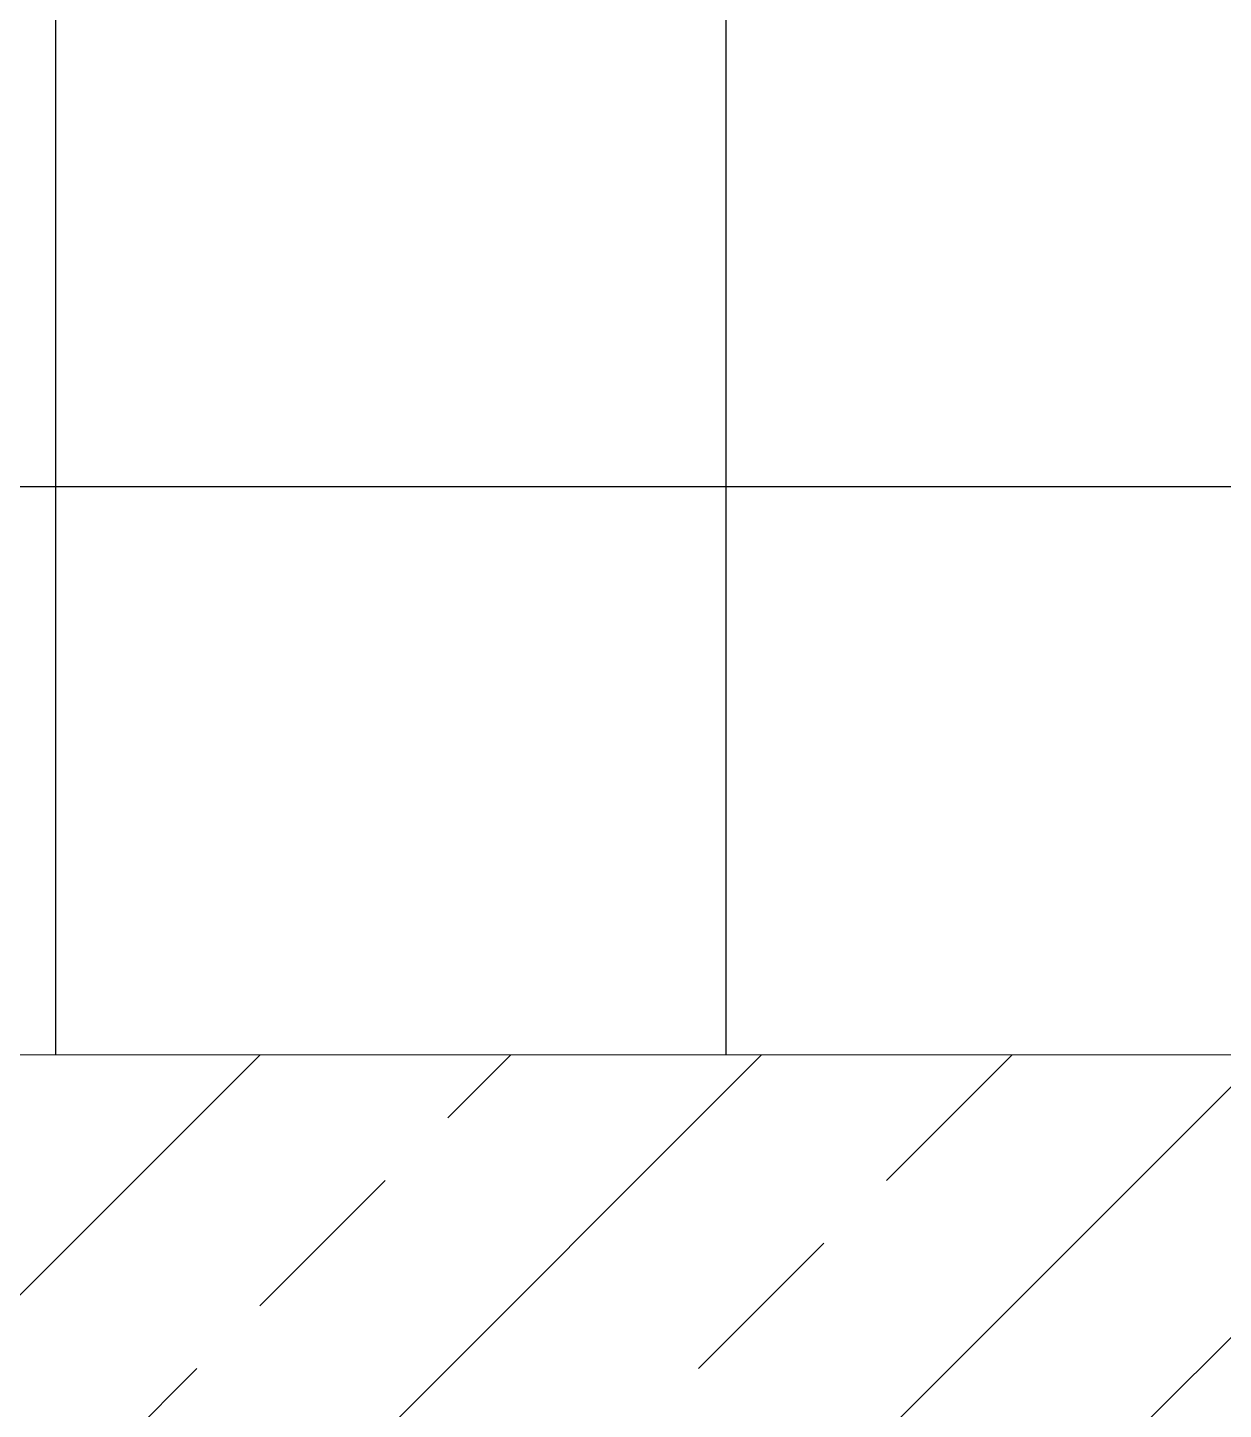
# Model space of a CAD drawing. Header units: millimetres. Extents: x -92759 to 184353, y -15225 to 86714.
# Drawn here: x 70415 to 71486, y 18386 to 19624 of the extents above; entities that cross this region are included whole.
import ezdxf

# ---------------------------------------------------------------- set-up
doc = ezdxf.new("R2010")
doc.units = ezdxf.units.MM
doc.layers.add('A-PATT-CONC', color=8, linetype='Continuous')
doc.layers.add('HFI 9MM FPB', color=94, linetype='Continuous', lineweight=5)

# ---------------------------------------------------------------- blocks, each defined once
blk = doc.blocks.new('RCP_B8L2')
at = {"layer": 'A-PATT-CONC'}
h = blk.add_hatch(dxfattribs=at)
h.set_pattern_fill('ANSI37', color=256, scale=189, angle=45)
h.set_pattern_definition([(90, (-397018.07, -198014.8), (-600.075, 0), []), (180, (-397018.07, -198014.8), (-6e-14, -600.075), [])])
h.paths.add_polyline_path([(-397018.6, -198014.8), (-397018.1, -200414.8), (-392218.1, -200414.8), (-392218.6, -201614.8), (-380218.1, -201614.8), (-380218.1, -196814.8), (-378418.6, -196814.8), (-378418.6, -194411.1), (-385018.1, -194411.1), (-385018.1, -198014.8)])
at = {"layer": 'HFI 9MM FPB'}
h = blk.add_hatch(dxfattribs=at)
h.set_pattern_fill('ANSI33', color=256, scale=50)
h.set_pattern_definition([(45, (-381589.02, -647239), (-224.5064, 224.5064), []), (45, (-381364.5, -647239), (-224.5064, 224.5064), [158.75, -79.375])])
h.paths.add_polyline_path([(-397618.1, -197577.3), (-385268.1, -197577.3), (-385268.1, -194177.3), (-378029.8, -194177.3), (-378029.8, -197377.3), (-379618.1, -197377.3), (-379618.1, -196977.3), (-380218.1, -196977.3), (-380218.1, -197577.3), (-379543.1, -197577.3), (-379543.1, -202052.3), (-392818.3, -202052.3), (-392818.1, -200852.3), (-397618.1, -200852.3)])
h.paths.add_polyline_path([(-397018.1, -198014.8), (-397018.1, -200414.8), (-392218.1, -200414.8), (-392218.1, -201614.8), (-380218.1, -201614.8), (-380218.1, -196814.8), (-378418.1, -196814.8), (-378418.1, -194414.8), (-384948.8, -194414.8), (-385018.1, -198014.8)], flags=16)
blk.add_lwpolyline([(-397018.1, -198014.8), (-397018.1, -200414.8), (-392218.1, -200414.8), (-392218.1, -201614.8), (-380218.1, -201614.8), (-380218.1, -196814.8), (-378418.1, -196814.8), (-378418.1, -194414.8), (-385018.1, -194414.8), (-385018.1, -198014.8), (-397018.1, -198014.8)], dxfattribs=at)

msp = doc.modelspace()

# ---------------------------------------------------------------- block references
at = {"layer": 'A-PATT-CONC'}
msp.add_blockref('RCP_B8L2', (452619.1, 220318.5), dxfattribs=at)

doc.saveas('drawing.dxf')
